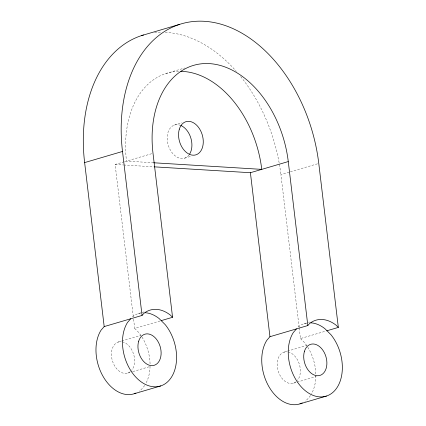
<?xml version="1.0" encoding="UTF-8"?>
<svg xmlns="http://www.w3.org/2000/svg" width="426" height="426" viewBox="0 0 426 426"><rect width="100%" height="100%" fill="white"/><g stroke="black" fill="none" stroke-linecap="round" stroke-linejoin="round"><path stroke-width="0.32" stroke-dasharray="2.13 1.6" d="M165.82 73.554L184.756 67.979M174.447 125.068L182.019 122.837M133.279 316.593L115.137 164.463L123.977 161.859M124.605 161.672L152.38 153.493M184.66 158.158L191.604 156.113M299.127 327.37L280.904 174.58L289.744 171.976M290.372 171.79L318.147 163.611M138.359 313.557L142.146 312.444M142.774 312.258L144.036 311.885M133.594 319.228L134.691 328.446L161.204 320.64M118.231 342.046L140.953 335.353M127.811 373.064L132.23 371.76M132.859 371.578L150.532 366.371M304.127 323.675L307.913 322.562M308.541 322.375L309.803 322.003M299.206 328.025L300.463 338.563L326.971 330.757M283.998 352.164L306.725 345.47M293.578 383.182L316.3 376.488M153.685 162.775L126.501 161.119A95.972 65.631 73.6 0 1 180.246 71.334M115.137 164.463L123.098 164.947M123.758 164.99L153.594 166.811M300.463 338.563L304.542 342.642A37.877 25.906 73.6 0 1 307.45 346.689M134.691 328.446L138.775 332.525A37.877 25.906 73.6 0 1 141.682 336.572M142.023 337.11A37.877 25.906 73.6 0 1 150.074 365.599M150.064 366.227A37.877 25.906 73.6 0 1 145.926 383.336M144.675 385.423A37.877 25.906 73.6 0 1 139.185 391.206M130.383 371.648A16.236 11.103 73.6 0 1 112.464 360.987A16.236 11.103 73.6 0 1 121.128 341.684M122.331 341.844A16.236 11.103 73.6 0 1 133.45 353.713A16.236 11.103 73.6 0 1 131.693 370.327M307.79 347.227A37.877 25.906 73.6 0 1 311.401 393.986M310.442 395.541A37.877 25.906 73.6 0 1 304.952 401.324M296.15 381.765A16.236 11.103 73.6 0 1 278.231 371.105A16.236 11.103 73.6 0 1 286.895 351.801M288.104 351.961A16.236 11.103 73.6 0 1 299.222 363.831A16.236 11.103 73.6 0 1 297.46 380.445M154.526 32.759A139.259 95.238 73.6 0 1 161.853 32.323M165.197 32.387A139.259 95.238 73.6 0 1 236.308 71.355M240.685 76.563A139.259 95.238 73.6 0 1 280.904 174.58M132.358 316.864A37.877 25.906 73.6 0 1 143.232 312.695M298.131 326.982A37.877 25.906 73.6 0 1 307.748 322.903M188.947 155.059A17.317 11.843 73.6 0 1 168.201 144.984A17.317 11.843 73.6 0 1 180.118 125.212"/><path stroke-width="0.64" d="M161.204 320.64L172.562 317.29L170.416 315.144A37.877 25.906 73.6 0 0 143.722 313.52L142.055 315.432L104.189 326.588L101.026 330.219A37.877 25.906 73.6 0 0 102.735 375.817A37.877 25.906 73.6 0 0 135.921 393.081M130.697 318.776L127.534 322.413A37.877 25.906 73.6 0 0 133.78 374.779A37.877 25.906 73.6 0 0 171.529 377.079A37.877 25.906 73.6 0 0 165.283 324.713L159.052 318.494A37.877 25.906 73.6 0 0 145.117 312.716M326.971 330.757L338.329 327.408L336.183 325.262A37.877 25.906 73.6 0 0 309.489 323.638L307.822 325.549L269.956 336.7L266.793 340.337A37.877 25.906 73.6 0 0 268.721 386.318A37.877 25.906 73.6 0 0 302.252 402.937M296.464 328.893L293.301 332.53A37.877 25.906 73.6 0 0 299.547 384.896A37.877 25.906 73.6 0 0 337.296 387.197A37.877 25.906 73.6 0 0 331.05 334.831L324.82 328.611A37.877 25.906 73.6 0 0 310.884 322.833M141.688 35.544L179.559 24.388M104.189 326.588L84.63 162.599L122.502 151.448A139.259 95.238 73.6 0 1 204.405 21.3A139.259 95.238 73.6 0 1 318.776 163.424L338.329 327.408M154.26 166.848L250.403 172.716L288.269 161.566L307.822 325.549M134.195 393.741L160.703 385.935M299.963 403.859L326.47 396.052M153.685 162.775L261.761 169.372A95.972 65.631 73.6 0 0 180.922 71.344M250.403 172.716L269.956 336.7M172.562 317.29L153.009 153.307A95.972 65.631 73.6 0 1 209.454 63.618A95.972 65.631 73.6 0 1 288.269 161.566M122.502 151.448L142.055 315.432M84.63 162.599A139.259 95.238 73.6 0 1 143.557 34.969M180.762 125.457A17.317 11.843 73.6 0 1 189.607 154.111M138.679 341.205A16.236 11.103 73.6 0 0 151.422 365.615A16.236 11.103 73.6 0 0 158.493 342.413A16.236 11.103 73.6 0 0 138.679 341.205M304.446 351.322A16.236 11.103 73.6 0 0 317.189 375.732A16.236 11.103 73.6 0 0 324.261 352.531A16.236 11.103 73.6 0 0 304.446 351.322M179.335 129.158A17.317 11.843 73.6 0 0 192.93 155.192A17.317 11.843 73.6 0 0 200.47 130.447A17.317 11.843 73.6 0 0 179.335 129.158"/></g></svg>
